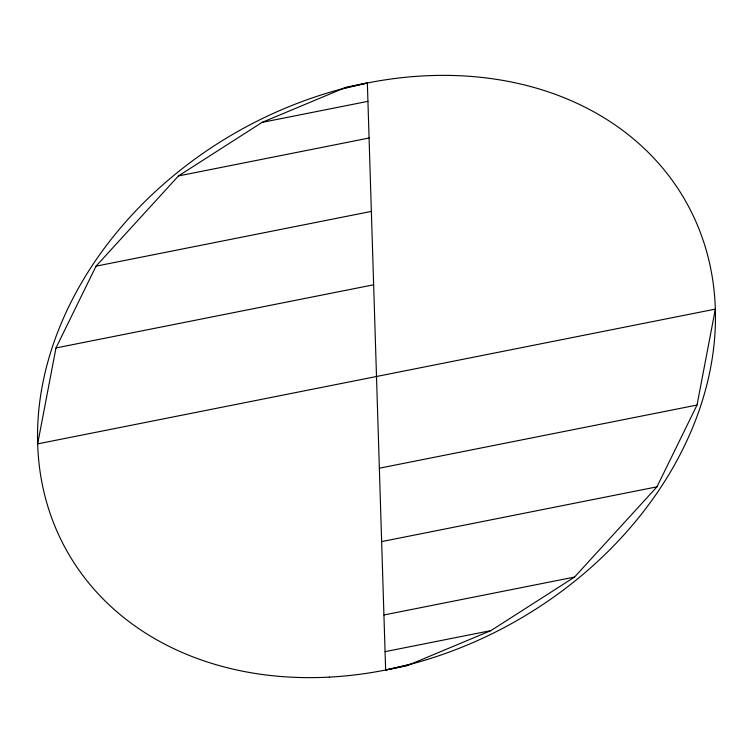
<?xml version="1.0" encoding="UTF-8"?>
<svg xmlns="http://www.w3.org/2000/svg" width="753" height="753" viewBox="0 0 753 753"><rect width="100%" height="100%" fill="white"/><g stroke="black" fill="none" stroke-linecap="round" stroke-linejoin="round"><path stroke-width="1.13" d="M55.976 347.952L37.65 443.884L715.35 309.116L697.024 405.048L656.955 486.843L574.53 577.071L490.956 630.6L406.818 665.793L385.64 670.001L367.36 82.999L346.182 87.207L262.044 122.4L178.47 175.929L96.045 266.157L55.976 347.952L373.648 284.785M342.568 88.722L367.36 82.999M385.64 670.001L410.432 664.278M262.044 122.4L367.935 101.344M178.47 175.929L369.074 138.025M96.045 266.157L371.361 211.405M379.352 468.215L697.024 405.048M381.639 541.595L656.955 486.843M383.926 614.975L574.53 577.071M385.065 651.656L490.956 630.6M329.315 677.116A355.397 281.575 -29.5 0 0 690.793 210.793A355.397 281.575 -29.5 0 0 109.392 241.591A355.397 281.575 -29.5 0 0 329.315 677.116"/></g></svg>
